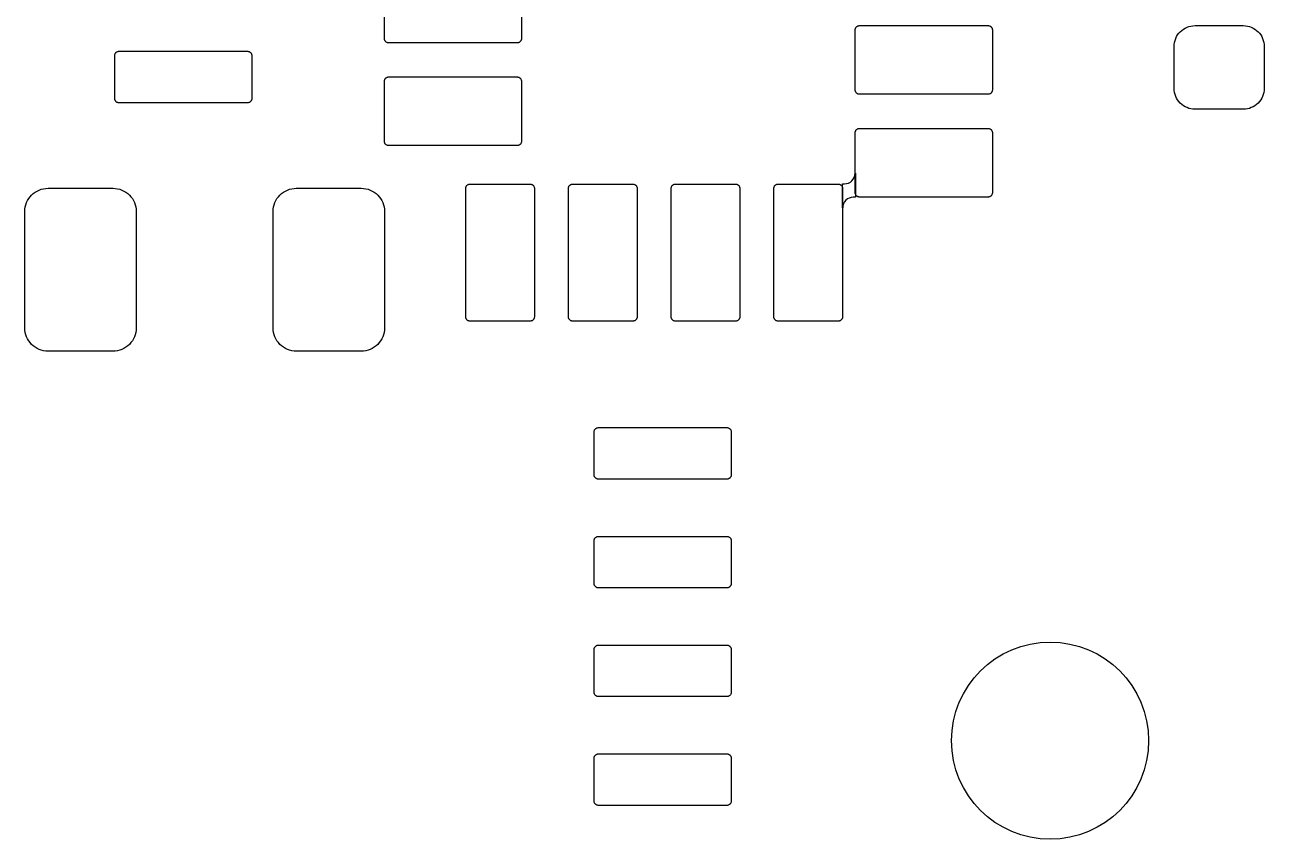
# Model space of a CAD drawing. Extents: x 0.49 to 2.43, y -7.79 to -4.97.
# Drawn here: x 0.557 to 1.127, y -6.256 to -5.881 of the extents above; entities that cross this region are included whole.
import ezdxf

# ---------------------------------------------------------------- set-up
doc = ezdxf.new("R2010")
doc.units = 0
doc.header["$MEASUREMENT"] = 0
doc.layers.add('BLACK', color=7, linetype='CONTINUOUS')

msp = doc.modelspace()

# ---------------------------------------------------------------- linework, layer by layer
at = {"layer": 'BLACK', "linetype": 'CONTINUOUS'}
for p, q in [((0.722402, -5.8878), (0.722402, -5.86024)), ((0.785472, -5.86024), (0.785472, -5.8878)), ((0.939998, -5.88209), (0.940176, -5.882)), ((0.940176, -5.882), (0.940362, -5.88194)), ((0.940362, -5.88194), (0.940553, -5.88189)), ((0.940553, -5.88189), (0.940748, -5.88186)), ((0.940748, -5.88186), (0.940945, -5.88185)), ((0.940945, -5.88185), (1, -5.88185)), ((1, -5.88185), (1.0002, -5.88186)), ((1.0002, -5.88186), (1.00039, -5.88189)), ((1.00039, -5.88189), (1.00058, -5.88194)), ((1.00058, -5.88194), (1.00077, -5.882)), ((1.00077, -5.882), (1.00095, -5.88209)), ((1.09333, -5.88204), (1.09426, -5.8819)), ((1.09426, -5.8819), (1.09521, -5.88185)), ((1.09521, -5.88185), (1.11739, -5.88185)), ((1.11739, -5.88185), (1.11833, -5.8819)), ((1.11833, -5.8819), (1.11927, -5.88204)), ((0.938937, -5.88386), (0.938947, -5.88366)), ((0.938937, -5.91142), (0.938937, -5.88386)), ((0.938947, -5.88366), (0.938976, -5.88347)), ((0.938976, -5.88347), (0.939023, -5.88328)), ((0.939023, -5.88328), (0.93909, -5.88309)), ((0.93909, -5.88309), (0.939174, -5.88291)), ((0.939174, -5.88291), (0.939275, -5.88274)), ((0.939275, -5.88274), (0.939393, -5.88258)), ((0.939393, -5.88258), (0.939525, -5.88244)), ((0.939525, -5.88244), (0.939671, -5.88231)), ((0.939671, -5.88231), (0.939829, -5.88219)), ((0.939829, -5.88219), (0.939998, -5.88209)), ((1.00095, -5.88209), (1.00112, -5.88219)), ((1.00112, -5.88219), (1.00127, -5.88231)), ((1.00127, -5.88231), (1.00142, -5.88244)), ((1.00142, -5.88244), (1.00155, -5.88258)), ((1.00155, -5.88258), (1.00167, -5.88274)), ((1.00167, -5.88274), (1.00177, -5.88291)), ((1.00177, -5.88291), (1.00186, -5.88309)), ((1.00186, -5.88309), (1.00192, -5.88328)), ((1.00192, -5.88328), (1.00197, -5.88347)), ((1.00197, -5.88347), (1.002, -5.88366)), ((1.002, -5.88366), (1.00201, -5.88386)), ((1.00201, -5.88386), (1.00201, -5.91142)), ((1.08632, -5.88779), (1.08673, -5.88693)), ((1.08673, -5.88693), (1.08721, -5.88612)), ((1.08721, -5.88612), (1.08777, -5.88537)), ((1.08777, -5.88537), (1.08841, -5.88467)), ((1.08841, -5.88467), (1.08911, -5.88403)), ((1.08911, -5.88403), (1.08986, -5.88347)), ((1.08986, -5.88347), (1.09067, -5.88299)), ((1.09067, -5.88299), (1.09153, -5.88258)), ((1.09153, -5.88258), (1.09242, -5.88226)), ((1.09242, -5.88226), (1.09333, -5.88204)), ((1.11927, -5.88204), (1.12018, -5.88226)), ((1.12018, -5.88226), (1.12107, -5.88258)), ((1.12107, -5.88258), (1.12192, -5.88299)), ((1.12192, -5.88299), (1.12273, -5.88347)), ((1.12273, -5.88347), (1.12349, -5.88403)), ((1.12349, -5.88403), (1.12419, -5.88467)), ((1.12419, -5.88467), (1.12483, -5.88537)), ((1.12483, -5.88537), (1.12539, -5.88612)), ((1.12539, -5.88612), (1.12587, -5.88693)), ((1.12587, -5.88693), (1.12628, -5.88779)), ((0.722411, -5.88799), (0.722402, -5.8878)), ((0.72244, -5.88819), (0.722411, -5.88799)), ((0.722488, -5.88838), (0.72244, -5.88819)), ((0.722554, -5.88856), (0.722488, -5.88838)), ((0.722639, -5.88874), (0.722554, -5.88856)), ((0.72274, -5.88891), (0.722639, -5.88874)), ((0.722857, -5.88907), (0.72274, -5.88891)), ((0.72299, -5.88922), (0.722857, -5.88907)), ((0.723136, -5.88935), (0.72299, -5.88922)), ((0.723294, -5.88946), (0.723136, -5.88935)), ((0.723463, -5.88957), (0.723294, -5.88946)), ((0.723641, -5.88965), (0.723463, -5.88957)), ((0.723827, -5.88972), (0.723641, -5.88965)), ((0.724018, -5.88976), (0.723827, -5.88972)), ((0.724213, -5.88979), (0.724018, -5.88976)), ((0.724409, -5.8898), (0.724213, -5.88979)), ((0.783465, -5.8898), (0.724409, -5.8898)), ((0.783661, -5.88979), (0.783465, -5.8898)), ((0.783856, -5.88976), (0.783661, -5.88979)), ((0.784047, -5.88972), (0.783856, -5.88976)), ((0.784233, -5.88965), (0.784047, -5.88972)), ((0.784411, -5.88957), (0.784233, -5.88965)), ((0.78458, -5.88946), (0.784411, -5.88957)), ((0.784738, -5.88935), (0.78458, -5.88946)), ((0.784884, -5.88922), (0.784738, -5.88935)), ((0.785017, -5.88907), (0.784884, -5.88922)), ((0.785134, -5.88891), (0.785017, -5.88907)), ((0.785235, -5.88874), (0.785134, -5.88891)), ((0.78532, -5.88856), (0.785235, -5.88874)), ((0.785386, -5.88838), (0.78532, -5.88856)), ((0.785434, -5.88819), (0.785386, -5.88838)), ((0.785463, -5.88799), (0.785434, -5.88819)), ((0.785472, -5.8878), (0.785463, -5.88799)), ((1.08559, -5.89147), (1.08564, -5.89052)), ((1.08559, -5.9107), (1.08559, -5.89147)), ((1.08564, -5.89052), (1.08578, -5.88959)), ((1.08578, -5.88959), (1.086, -5.88868)), ((1.086, -5.88868), (1.08632, -5.88779)), ((1.12628, -5.88779), (1.12659, -5.88868)), ((1.12659, -5.88868), (1.12682, -5.88959)), ((1.12682, -5.88959), (1.12696, -5.89052)), ((1.12696, -5.89052), (1.12701, -5.89147)), ((1.12701, -5.89147), (1.12701, -5.9107)), ((0.598386, -5.89567), (0.598396, -5.89547)), ((0.598386, -5.91535), (0.598386, -5.89567)), ((0.598396, -5.89547), (0.598424, -5.89528)), ((0.598424, -5.89528), (0.598472, -5.89509)), ((0.598472, -5.89509), (0.598539, -5.8949)), ((0.598539, -5.8949), (0.598623, -5.89472)), ((0.598623, -5.89472), (0.598724, -5.89455)), ((0.598724, -5.89455), (0.598842, -5.8944)), ((0.598842, -5.8944), (0.598974, -5.89425)), ((0.598974, -5.89425), (0.59912, -5.89412)), ((0.59912, -5.89412), (0.599278, -5.894)), ((0.599278, -5.894), (0.599447, -5.8939)), ((0.599447, -5.8939), (0.599625, -5.89381)), ((0.599625, -5.89381), (0.599811, -5.89375)), ((0.599811, -5.89375), (0.600002, -5.8937)), ((0.600002, -5.8937), (0.600197, -5.89367)), ((0.600197, -5.89367), (0.600394, -5.89366)), ((0.600394, -5.89366), (0.659449, -5.89366)), ((0.659449, -5.89366), (0.659646, -5.89367)), ((0.659646, -5.89367), (0.659841, -5.8937)), ((0.659841, -5.8937), (0.660032, -5.89375)), ((0.660032, -5.89375), (0.660217, -5.89381)), ((0.660217, -5.89381), (0.660395, -5.8939)), ((0.660395, -5.8939), (0.660564, -5.894)), ((0.660564, -5.894), (0.660723, -5.89412)), ((0.660723, -5.89412), (0.660869, -5.89425)), ((0.660869, -5.89425), (0.661001, -5.8944)), ((0.661001, -5.8944), (0.661118, -5.89455)), ((0.661118, -5.89455), (0.66122, -5.89472)), ((0.66122, -5.89472), (0.661304, -5.8949)), ((0.661304, -5.8949), (0.66137, -5.89509)), ((0.66137, -5.89509), (0.661418, -5.89528)), ((0.661418, -5.89528), (0.661447, -5.89547)), ((0.661447, -5.89547), (0.661457, -5.89567)), ((0.661457, -5.89567), (0.661457, -5.91535)), ((0.722402, -5.90748), (0.722411, -5.90728)), ((0.722402, -5.93504), (0.722402, -5.90748)), ((0.722411, -5.90728), (0.72244, -5.90709)), ((0.72244, -5.90709), (0.722488, -5.9069)), ((0.722488, -5.9069), (0.722554, -5.90671)), ((0.722554, -5.90671), (0.722639, -5.90653)), ((0.722639, -5.90653), (0.72274, -5.90636)), ((0.72274, -5.90636), (0.722857, -5.90621)), ((0.722857, -5.90621), (0.72299, -5.90606)), ((0.72299, -5.90606), (0.723136, -5.90593)), ((0.723136, -5.90593), (0.723294, -5.90581)), ((0.723294, -5.90581), (0.723463, -5.90571)), ((0.723463, -5.90571), (0.723641, -5.90563)), ((0.723641, -5.90563), (0.723827, -5.90556)), ((0.723827, -5.90556), (0.724018, -5.90551)), ((0.724018, -5.90551), (0.724213, -5.90548)), ((0.724213, -5.90548), (0.724409, -5.90547)), ((0.724409, -5.90547), (0.783465, -5.90547)), ((0.783465, -5.90547), (0.783661, -5.90548)), ((0.783661, -5.90548), (0.783856, -5.90551)), ((0.783856, -5.90551), (0.784047, -5.90556)), ((0.784047, -5.90556), (0.784233, -5.90563)), ((0.784233, -5.90563), (0.784411, -5.90571)), ((0.784411, -5.90571), (0.78458, -5.90581)), ((0.78458, -5.90581), (0.784738, -5.90593)), ((0.784738, -5.90593), (0.784884, -5.90606)), ((0.784884, -5.90606), (0.785017, -5.90621)), ((0.785017, -5.90621), (0.785134, -5.90636)), ((0.785134, -5.90636), (0.785235, -5.90653)), ((0.785235, -5.90653), (0.78532, -5.90671)), ((0.78532, -5.90671), (0.785386, -5.9069)), ((0.785386, -5.9069), (0.785434, -5.90709)), ((0.785434, -5.90709), (0.785463, -5.90728)), ((0.785463, -5.90728), (0.785472, -5.90748)), ((0.785472, -5.90748), (0.785472, -5.93504)), ((0.598396, -5.91555), (0.598386, -5.91535)), ((0.598424, -5.91575), (0.598396, -5.91555)), ((0.598472, -5.91594), (0.598424, -5.91575)), ((0.598539, -5.91612), (0.598472, -5.91594)), ((0.598623, -5.9163), (0.598539, -5.91612)), ((0.661304, -5.91612), (0.66122, -5.9163)), ((0.66137, -5.91594), (0.661304, -5.91612)), ((0.661418, -5.91575), (0.66137, -5.91594)), ((0.661447, -5.91555), (0.661418, -5.91575)), ((0.661457, -5.91535), (0.661447, -5.91555)), ((0.938947, -5.91161), (0.938937, -5.91142)), ((0.938976, -5.91181), (0.938947, -5.91161)), ((0.939023, -5.912), (0.938976, -5.91181)), ((0.93909, -5.91219), (0.939023, -5.912)), ((0.939174, -5.91236), (0.93909, -5.91219)), ((0.939275, -5.91253), (0.939174, -5.91236)), ((0.939393, -5.91269), (0.939275, -5.91253)), ((0.939525, -5.91284), (0.939393, -5.91269)), ((0.939671, -5.91297), (0.939525, -5.91284)), ((0.939829, -5.91309), (0.939671, -5.91297)), ((0.939998, -5.91319), (0.939829, -5.91309)), ((0.940176, -5.91327), (0.939998, -5.91319)), ((0.940362, -5.91334), (0.940176, -5.91327)), ((0.940553, -5.91339), (0.940362, -5.91334)), ((0.940748, -5.91342), (0.940553, -5.91339)), ((0.940945, -5.91343), (0.940748, -5.91342)), ((1, -5.91343), (0.940945, -5.91343)), ((1.0002, -5.91342), (1, -5.91343)), ((1.00039, -5.91339), (1.0002, -5.91342)), ((1.00058, -5.91334), (1.00039, -5.91339)), ((1.00077, -5.91327), (1.00058, -5.91334)), ((1.00095, -5.91319), (1.00077, -5.91327)), ((1.00112, -5.91309), (1.00095, -5.91319)), ((1.00127, -5.91297), (1.00112, -5.91309)), ((1.00142, -5.91284), (1.00127, -5.91297)), ((1.00155, -5.91269), (1.00142, -5.91284)), ((1.00167, -5.91253), (1.00155, -5.91269)), ((1.00177, -5.91236), (1.00167, -5.91253)), ((1.00186, -5.91219), (1.00177, -5.91236)), ((1.00192, -5.912), (1.00186, -5.91219)), ((1.00197, -5.91181), (1.00192, -5.912)), ((1.002, -5.91161), (1.00197, -5.91181)), ((1.00201, -5.91142), (1.002, -5.91161)), ((1.08564, -5.91164), (1.08559, -5.9107)), ((1.08578, -5.91257), (1.08564, -5.91164)), ((1.086, -5.91349), (1.08578, -5.91257)), ((1.08632, -5.91438), (1.086, -5.91349)), ((1.08673, -5.91523), (1.08632, -5.91438)), ((1.08721, -5.91604), (1.08673, -5.91523)), ((1.08777, -5.9168), (1.08721, -5.91604)), ((1.12539, -5.91604), (1.12483, -5.9168)), ((1.12587, -5.91523), (1.12539, -5.91604)), ((1.12628, -5.91438), (1.12587, -5.91523)), ((1.12659, -5.91349), (1.12628, -5.91438)), ((1.12682, -5.91257), (1.12659, -5.91349)), ((1.12696, -5.91164), (1.12682, -5.91257)), ((1.12701, -5.9107), (1.12696, -5.91164)), ((0.598724, -5.91647), (0.598623, -5.9163)), ((0.598842, -5.91663), (0.598724, -5.91647)), ((0.598974, -5.91677), (0.598842, -5.91663)), ((0.59912, -5.91691), (0.598974, -5.91677)), ((0.599278, -5.91702), (0.59912, -5.91691)), ((0.599447, -5.91713), (0.599278, -5.91702)), ((0.599625, -5.91721), (0.599447, -5.91713)), ((0.599811, -5.91728), (0.599625, -5.91721)), ((0.600002, -5.91732), (0.599811, -5.91728)), ((0.600197, -5.91735), (0.600002, -5.91732)), ((0.600394, -5.91736), (0.600197, -5.91735)), ((0.659449, -5.91736), (0.600394, -5.91736)), ((0.659646, -5.91735), (0.659449, -5.91736)), ((0.659841, -5.91732), (0.659646, -5.91735)), ((0.660032, -5.91728), (0.659841, -5.91732)), ((0.660217, -5.91721), (0.660032, -5.91728)), ((0.660395, -5.91713), (0.660217, -5.91721)), ((0.660564, -5.91702), (0.660395, -5.91713)), ((0.660723, -5.91691), (0.660564, -5.91702)), ((0.660869, -5.91677), (0.660723, -5.91691)), ((0.661001, -5.91663), (0.660869, -5.91677)), ((0.661118, -5.91647), (0.661001, -5.91663)), ((0.66122, -5.9163), (0.661118, -5.91647)), ((1.08841, -5.9175), (1.08777, -5.9168)), ((1.08911, -5.91813), (1.08841, -5.9175)), ((1.08986, -5.91869), (1.08911, -5.91813)), ((1.09067, -5.91918), (1.08986, -5.91869)), ((1.09153, -5.91958), (1.09067, -5.91918)), ((1.09242, -5.9199), (1.09153, -5.91958)), ((1.09333, -5.92013), (1.09242, -5.9199)), ((1.09426, -5.92027), (1.09333, -5.92013)), ((1.09521, -5.92031), (1.09426, -5.92027)), ((1.11739, -5.92031), (1.09521, -5.92031)), ((1.11833, -5.92027), (1.11739, -5.92031)), ((1.11927, -5.92013), (1.11833, -5.92027)), ((1.12018, -5.9199), (1.11927, -5.92013)), ((1.12107, -5.91958), (1.12018, -5.9199)), ((1.12192, -5.91918), (1.12107, -5.91958)), ((1.12273, -5.91869), (1.12192, -5.91918)), ((1.12349, -5.91813), (1.12273, -5.91869)), ((1.12419, -5.9175), (1.12349, -5.91813)), ((1.12483, -5.9168), (1.12419, -5.9175)), ((0.938937, -5.9311), (0.938947, -5.93091)), ((0.938937, -5.95866), (0.938937, -5.9311)), ((0.938947, -5.93091), (0.938976, -5.93071)), ((0.938976, -5.93071), (0.939023, -5.93052)), ((0.939023, -5.93052), (0.93909, -5.93033)), ((0.93909, -5.93033), (0.939174, -5.93016)), ((0.939174, -5.93016), (0.939275, -5.92999)), ((0.939275, -5.92999), (0.939393, -5.92983)), ((0.939393, -5.92983), (0.939525, -5.92968)), ((0.939525, -5.92968), (0.939671, -5.92955)), ((0.939671, -5.92955), (0.939829, -5.92943)), ((0.939829, -5.92943), (0.939998, -5.92933)), ((0.939998, -5.92933), (0.940176, -5.92925)), ((0.940176, -5.92925), (0.940362, -5.92918)), ((0.940362, -5.92918), (0.940553, -5.92913)), ((0.940553, -5.92913), (0.940748, -5.9291)), ((0.940748, -5.9291), (0.940945, -5.92909)), ((0.940945, -5.92909), (1, -5.92909)), ((1, -5.92909), (1.0002, -5.9291)), ((1.0002, -5.9291), (1.00039, -5.92913)), ((1.00039, -5.92913), (1.00058, -5.92918)), ((1.00058, -5.92918), (1.00077, -5.92925)), ((1.00077, -5.92925), (1.00095, -5.92933)), ((1.00095, -5.92933), (1.00112, -5.92943)), ((1.00112, -5.92943), (1.00127, -5.92955)), ((1.00127, -5.92955), (1.00142, -5.92968)), ((1.00142, -5.92968), (1.00155, -5.92983)), ((1.00155, -5.92983), (1.00167, -5.92999)), ((1.00167, -5.92999), (1.00177, -5.93016)), ((1.00177, -5.93016), (1.00186, -5.93033)), ((1.00186, -5.93033), (1.00192, -5.93052)), ((1.00192, -5.93052), (1.00197, -5.93071)), ((1.00197, -5.93071), (1.002, -5.93091)), ((1.002, -5.93091), (1.00201, -5.9311)), ((1.00201, -5.9311), (1.00201, -5.95866)), ((0.722411, -5.93524), (0.722402, -5.93504)), ((0.72244, -5.93543), (0.722411, -5.93524)), ((0.722488, -5.93562), (0.72244, -5.93543)), ((0.722554, -5.93581), (0.722488, -5.93562)), ((0.722639, -5.93599), (0.722554, -5.93581)), ((0.72274, -5.93615), (0.722639, -5.93599)), ((0.722857, -5.93631), (0.72274, -5.93615)), ((0.72299, -5.93646), (0.722857, -5.93631)), ((0.723136, -5.93659), (0.72299, -5.93646)), ((0.723294, -5.93671), (0.723136, -5.93659)), ((0.723463, -5.93681), (0.723294, -5.93671)), ((0.723641, -5.93689), (0.723463, -5.93681)), ((0.723827, -5.93696), (0.723641, -5.93689)), ((0.724018, -5.93701), (0.723827, -5.93696)), ((0.724213, -5.93704), (0.724018, -5.93701)), ((0.724409, -5.93705), (0.724213, -5.93704)), ((0.783465, -5.93705), (0.724409, -5.93705)), ((0.783661, -5.93704), (0.783465, -5.93705)), ((0.783856, -5.93701), (0.783661, -5.93704)), ((0.784047, -5.93696), (0.783856, -5.93701)), ((0.784233, -5.93689), (0.784047, -5.93696)), ((0.784411, -5.93681), (0.784233, -5.93689)), ((0.78458, -5.93671), (0.784411, -5.93681)), ((0.784738, -5.93659), (0.78458, -5.93671)), ((0.784884, -5.93646), (0.784738, -5.93659)), ((0.785017, -5.93631), (0.784884, -5.93646)), ((0.785134, -5.93615), (0.785017, -5.93631)), ((0.785235, -5.93599), (0.785134, -5.93615)), ((0.78532, -5.93581), (0.785235, -5.93599)), ((0.785386, -5.93562), (0.78532, -5.93581)), ((0.785434, -5.93543), (0.785386, -5.93562)), ((0.785463, -5.93524), (0.785434, -5.93543)), ((0.785472, -5.93504), (0.785463, -5.93524)), ((0.938765, -5.95071), (0.938859, -5.94976)), ((0.938859, -5.94976), (0.938905, -5.94969)), ((0.938905, -5.94969), (0.938983, -5.9497)), ((0.938983, -5.9497), (0.939016, -5.94976)), ((0.939016, -5.94976), (0.939016, -5.96067)), ((0.759842, -5.9563), (0.75989, -5.95611)), ((0.75989, -5.95611), (0.759956, -5.95592)), ((0.759956, -5.95592), (0.76004, -5.95575)), ((0.76004, -5.95575), (0.760142, -5.95558)), ((0.760142, -5.95558), (0.760259, -5.95542)), ((0.760259, -5.95542), (0.760391, -5.95527)), ((0.760391, -5.95527), (0.760537, -5.95514)), ((0.760537, -5.95514), (0.760695, -5.95502)), ((0.760695, -5.95502), (0.760864, -5.95492)), ((0.760864, -5.95492), (0.761043, -5.95484)), ((0.761043, -5.95484), (0.761228, -5.95477)), ((0.761228, -5.95477), (0.761419, -5.95472)), ((0.761419, -5.95472), (0.761614, -5.95469)), ((0.761614, -5.95469), (0.761811, -5.95469)), ((0.761811, -5.95469), (0.78937, -5.95469)), ((0.78937, -5.95469), (0.789567, -5.95469)), ((0.789567, -5.95469), (0.789762, -5.95472)), ((0.789762, -5.95472), (0.789953, -5.95477)), ((0.789953, -5.95477), (0.790138, -5.95484)), ((0.790138, -5.95484), (0.790317, -5.95492)), ((0.790317, -5.95492), (0.790486, -5.95502)), ((0.790486, -5.95502), (0.790644, -5.95514)), ((0.790644, -5.95514), (0.79079, -5.95527)), ((0.79079, -5.95527), (0.790922, -5.95542)), ((0.790922, -5.95542), (0.79104, -5.95558)), ((0.79104, -5.95558), (0.791141, -5.95575)), ((0.791141, -5.95575), (0.791225, -5.95592)), ((0.791225, -5.95592), (0.791291, -5.95611)), ((0.791291, -5.95611), (0.791339, -5.9563)), ((0.807086, -5.9563), (0.807134, -5.95611)), ((0.807134, -5.95611), (0.8072, -5.95592)), ((0.8072, -5.95592), (0.807284, -5.95575)), ((0.807284, -5.95575), (0.807386, -5.95558)), ((0.807386, -5.95558), (0.807503, -5.95542)), ((0.807503, -5.95542), (0.807635, -5.95527)), ((0.807635, -5.95527), (0.807781, -5.95514)), ((0.807781, -5.95514), (0.80794, -5.95502)), ((0.80794, -5.95502), (0.808109, -5.95492)), ((0.808109, -5.95492), (0.808287, -5.95484)), ((0.808287, -5.95484), (0.808472, -5.95477)), ((0.808472, -5.95477), (0.808663, -5.95472)), ((0.808663, -5.95472), (0.808858, -5.95469)), ((0.808858, -5.95469), (0.809055, -5.95469)), ((0.809055, -5.95469), (0.836614, -5.95469)), ((0.836614, -5.95469), (0.836811, -5.95469)), ((0.836811, -5.95469), (0.837006, -5.95472)), ((0.837006, -5.95472), (0.837197, -5.95477)), ((0.837197, -5.95477), (0.837383, -5.95484)), ((0.837383, -5.95484), (0.837561, -5.95492)), ((0.837561, -5.95492), (0.83773, -5.95502)), ((0.83773, -5.95502), (0.837888, -5.95514)), ((0.837888, -5.95514), (0.838034, -5.95527)), ((0.838034, -5.95527), (0.838166, -5.95542)), ((0.838166, -5.95542), (0.838284, -5.95558)), ((0.838284, -5.95558), (0.838385, -5.95575)), ((0.838385, -5.95575), (0.838469, -5.95592)), ((0.838469, -5.95592), (0.838536, -5.95611)), ((0.838536, -5.95611), (0.838583, -5.9563)), ((0.85433, -5.9563), (0.854378, -5.95611)), ((0.854378, -5.95611), (0.854444, -5.95592)), ((0.854444, -5.95592), (0.854528, -5.95575)), ((0.854528, -5.95575), (0.85463, -5.95558)), ((0.85463, -5.95558), (0.854747, -5.95542)), ((0.854747, -5.95542), (0.854879, -5.95527)), ((0.854879, -5.95527), (0.855025, -5.95514)), ((0.855025, -5.95514), (0.855184, -5.95502)), ((0.855184, -5.95502), (0.855353, -5.95492)), ((0.855353, -5.95492), (0.855531, -5.95484)), ((0.855531, -5.95484), (0.855716, -5.95477)), ((0.855716, -5.95477), (0.855907, -5.95472)), ((0.855907, -5.95472), (0.856102, -5.95469)), ((0.856102, -5.95469), (0.856299, -5.95469)), ((0.856299, -5.95469), (0.883858, -5.95469)), ((0.883858, -5.95469), (0.884055, -5.95469)), ((0.884055, -5.95469), (0.88425, -5.95472)), ((0.88425, -5.95472), (0.884441, -5.95477)), ((0.884441, -5.95477), (0.884627, -5.95484)), ((0.884627, -5.95484), (0.884805, -5.95492)), ((0.884805, -5.95492), (0.884974, -5.95502)), ((0.884974, -5.95502), (0.885132, -5.95514)), ((0.885132, -5.95514), (0.885278, -5.95527)), ((0.885278, -5.95527), (0.88541, -5.95542)), ((0.88541, -5.95542), (0.885528, -5.95558)), ((0.885528, -5.95558), (0.885629, -5.95575)), ((0.885629, -5.95575), (0.885713, -5.95592)), ((0.885713, -5.95592), (0.88578, -5.95611)), ((0.88578, -5.95611), (0.885828, -5.9563)), ((0.901574, -5.9563), (0.901622, -5.95611)), ((0.901622, -5.95611), (0.901688, -5.95592)), ((0.901688, -5.95592), (0.901773, -5.95575)), ((0.901773, -5.95575), (0.901874, -5.95558)), ((0.901874, -5.95558), (0.901991, -5.95542)), ((0.901991, -5.95542), (0.902124, -5.95527)), ((0.902124, -5.95527), (0.90227, -5.95514)), ((0.90227, -5.95514), (0.902428, -5.95502)), ((0.902428, -5.95502), (0.902597, -5.95492)), ((0.902597, -5.95492), (0.902775, -5.95484)), ((0.902775, -5.95484), (0.90296, -5.95477)), ((0.90296, -5.95477), (0.903152, -5.95472)), ((0.903152, -5.95472), (0.903346, -5.95469)), ((0.903346, -5.95469), (0.903543, -5.95469)), ((0.903543, -5.95469), (0.931102, -5.95469)), ((0.931102, -5.95469), (0.931299, -5.95469)), ((0.931299, -5.95469), (0.931494, -5.95472)), ((0.931494, -5.95472), (0.931685, -5.95477)), ((0.931685, -5.95477), (0.931871, -5.95484)), ((0.931871, -5.95484), (0.932049, -5.95492)), ((0.932049, -5.95492), (0.932218, -5.95502)), ((0.932218, -5.95502), (0.932376, -5.95514)), ((0.932376, -5.95514), (0.932522, -5.95527)), ((0.932522, -5.95527), (0.932654, -5.95542)), ((0.932654, -5.95542), (0.932772, -5.95558)), ((0.932772, -5.95558), (0.932873, -5.95575)), ((0.932873, -5.95575), (0.932957, -5.95592)), ((0.932957, -5.95592), (0.933024, -5.95611)), ((0.933024, -5.95611), (0.933072, -5.9563)), ((0.933031, -5.95469), (0.933071, -5.95462)), ((0.933031, -5.96559), (0.933031, -5.95469)), ((0.933071, -5.95462), (0.93311, -5.95461)), ((0.93311, -5.95461), (0.934012, -5.95461)), ((0.934012, -5.95461), (0.93496, -5.95451)), ((0.93496, -5.95451), (0.935869, -5.95424)), ((0.935869, -5.95424), (0.936706, -5.95379)), ((0.936706, -5.95379), (0.93744, -5.95319)), ((0.93744, -5.95319), (0.938042, -5.95245)), ((0.938042, -5.95245), (0.938489, -5.95162)), ((0.938489, -5.95162), (0.938765, -5.95071)), ((0.558308, -5.9623), (0.558847, -5.9614)), ((0.558847, -5.9614), (0.559471, -5.96056)), ((0.559471, -5.96056), (0.560175, -5.95978)), ((0.560175, -5.95978), (0.560952, -5.95908)), ((0.560952, -5.95908), (0.561793, -5.95845)), ((0.561793, -5.95845), (0.562692, -5.95791)), ((0.562692, -5.95791), (0.56364, -5.95747)), ((0.56364, -5.95747), (0.564626, -5.95711)), ((0.564626, -5.95711), (0.565643, -5.95686)), ((0.565643, -5.95686), (0.56668, -5.9567)), ((0.56668, -5.9567), (0.567726, -5.95665)), ((0.567726, -5.95665), (0.597628, -5.95665)), ((0.597628, -5.95665), (0.598675, -5.9567)), ((0.598675, -5.9567), (0.599711, -5.95686)), ((0.599711, -5.95686), (0.600728, -5.95711)), ((0.600728, -5.95711), (0.601715, -5.95747)), ((0.601715, -5.95747), (0.602662, -5.95791)), ((0.602662, -5.95791), (0.603561, -5.95845)), ((0.603561, -5.95845), (0.604403, -5.95908)), ((0.604403, -5.95908), (0.605179, -5.95978)), ((0.605179, -5.95978), (0.605883, -5.96056)), ((0.605883, -5.96056), (0.606507, -5.9614)), ((0.606507, -5.9614), (0.607046, -5.9623)), ((0.672481, -5.9623), (0.67302, -5.9614)), ((0.67302, -5.9614), (0.673644, -5.96056)), ((0.673644, -5.96056), (0.674348, -5.95978)), ((0.674348, -5.95978), (0.675125, -5.95908)), ((0.675125, -5.95908), (0.675967, -5.95845)), ((0.675967, -5.95845), (0.676865, -5.95791)), ((0.676865, -5.95791), (0.677813, -5.95747)), ((0.677813, -5.95747), (0.6788, -5.95711)), ((0.6788, -5.95711), (0.679816, -5.95686)), ((0.679816, -5.95686), (0.680853, -5.9567)), ((0.680853, -5.9567), (0.6819, -5.95665)), ((0.6819, -5.95665), (0.711801, -5.95665)), ((0.711801, -5.95665), (0.712848, -5.9567)), ((0.712848, -5.9567), (0.713885, -5.95686)), ((0.713885, -5.95686), (0.714901, -5.95711)), ((0.714901, -5.95711), (0.715888, -5.95747)), ((0.715888, -5.95747), (0.716835, -5.95791)), ((0.716835, -5.95791), (0.717734, -5.95845)), ((0.717734, -5.95845), (0.718576, -5.95908)), ((0.718576, -5.95908), (0.719352, -5.95978)), ((0.719352, -5.95978), (0.720056, -5.96056)), ((0.720056, -5.96056), (0.720681, -5.9614)), ((0.720681, -5.9614), (0.721219, -5.9623)), ((0.759803, -5.95669), (0.759813, -5.9565)), ((0.759803, -6.01575), (0.759803, -5.95669)), ((0.759813, -5.9565), (0.759842, -5.9563)), ((0.791339, -5.9563), (0.791368, -5.9565)), ((0.791368, -5.9565), (0.791378, -5.95669)), ((0.791378, -5.95669), (0.791378, -6.01575)), ((0.807047, -5.95669), (0.807057, -5.9565)), ((0.807047, -6.01575), (0.807047, -5.95669)), ((0.807057, -5.9565), (0.807086, -5.9563)), ((0.838583, -5.9563), (0.838612, -5.9565)), ((0.838612, -5.9565), (0.838622, -5.95669)), ((0.838622, -5.95669), (0.838622, -6.01575)), ((0.854291, -5.95669), (0.854301, -5.9565)), ((0.854291, -6.01575), (0.854291, -5.95669)), ((0.854301, -5.9565), (0.85433, -5.9563)), ((0.885828, -5.9563), (0.885856, -5.9565)), ((0.885856, -5.9565), (0.885866, -5.95669)), ((0.885866, -5.95669), (0.885866, -6.01575)), ((0.901535, -5.95669), (0.901545, -5.9565)), ((0.901535, -6.01575), (0.901535, -5.95669)), ((0.901545, -5.9565), (0.901574, -5.9563)), ((0.933072, -5.9563), (0.933101, -5.9565)), ((0.933101, -5.9565), (0.93311, -5.95669)), ((0.93311, -5.95669), (0.93311, -6.01575)), ((0.935341, -5.96156), (0.934608, -5.96217)), ((0.936178, -5.96112), (0.935341, -5.96156)), ((0.937087, -5.96084), (0.936178, -5.96112)), ((0.938035, -5.96075), (0.937087, -5.96084)), ((0.938937, -5.96075), (0.938035, -5.96075)), ((0.938947, -5.95886), (0.938937, -5.95866)), ((0.938976, -5.96074), (0.938937, -5.96075)), ((0.938976, -5.95905), (0.938947, -5.95886)), ((0.939023, -5.95924), (0.938976, -5.95905)), ((0.939016, -5.96067), (0.938976, -5.96074)), ((0.93909, -5.95943), (0.939023, -5.95924)), ((0.939174, -5.95961), (0.93909, -5.95943)), ((0.939275, -5.95978), (0.939174, -5.95961)), ((0.939393, -5.95994), (0.939275, -5.95978)), ((0.939525, -5.96008), (0.939393, -5.95994)), ((0.939671, -5.96021), (0.939525, -5.96008)), ((0.939829, -5.96033), (0.939671, -5.96021)), ((0.939998, -5.96043), (0.939829, -5.96033)), ((0.940176, -5.96052), (0.939998, -5.96043)), ((0.940362, -5.96058), (0.940176, -5.96052)), ((0.940553, -5.96063), (0.940362, -5.96058)), ((0.940748, -5.96066), (0.940553, -5.96063)), ((0.940945, -5.96067), (0.940748, -5.96066)), ((1, -5.96067), (0.940945, -5.96067)), ((1.0002, -5.96066), (1, -5.96067)), ((1.00039, -5.96063), (1.0002, -5.96066)), ((1.00058, -5.96058), (1.00039, -5.96063)), ((1.00077, -5.96052), (1.00058, -5.96058)), ((1.00095, -5.96043), (1.00077, -5.96052)), ((1.00112, -5.96033), (1.00095, -5.96043)), ((1.00127, -5.96021), (1.00112, -5.96033)), ((1.00142, -5.96008), (1.00127, -5.96021)), ((1.00155, -5.95994), (1.00142, -5.96008)), ((1.00167, -5.95978), (1.00155, -5.95994)), ((1.00177, -5.95961), (1.00167, -5.95978)), ((1.00186, -5.95943), (1.00177, -5.95961)), ((1.00192, -5.95924), (1.00186, -5.95943)), ((1.00197, -5.95905), (1.00192, -5.95924)), ((1.002, -5.95886), (1.00197, -5.95905)), ((1.00201, -5.95866), (1.002, -5.95886)), ((0.557047, -5.96733), (0.557099, -5.96629)), ((0.557047, -6.02086), (0.557047, -5.96733)), ((0.557099, -5.96629), (0.557252, -5.96525)), ((0.557252, -5.96525), (0.557507, -5.96423)), ((0.557507, -5.96423), (0.55786, -5.96325)), ((0.55786, -5.96325), (0.558308, -5.9623)), ((0.607046, -5.9623), (0.607494, -5.96325)), ((0.607494, -5.96325), (0.607847, -5.96423)), ((0.607847, -5.96423), (0.608102, -5.96525)), ((0.608102, -5.96525), (0.608256, -5.96629)), ((0.608256, -5.96629), (0.608307, -5.96733)), ((0.608307, -5.96733), (0.608307, -6.02086)), ((0.67122, -5.96733), (0.671272, -5.96629)), ((0.67122, -6.02086), (0.67122, -5.96733)), ((0.671272, -5.96629), (0.671426, -5.96525)), ((0.671426, -5.96525), (0.67168, -5.96423)), ((0.67168, -5.96423), (0.672033, -5.96325)), ((0.672033, -5.96325), (0.672481, -5.9623)), ((0.721219, -5.9623), (0.721667, -5.96325)), ((0.721667, -5.96325), (0.72202, -5.96423)), ((0.72202, -5.96423), (0.722275, -5.96525)), ((0.722275, -5.96525), (0.722429, -5.96629)), ((0.722429, -5.96629), (0.72248, -5.96733)), ((0.72248, -5.96733), (0.72248, -6.02086)), ((0.933064, -5.96565), (0.933031, -5.96559)), ((0.933143, -5.96566), (0.933064, -5.96565)), ((0.933189, -5.9656), (0.933143, -5.96566)), ((0.933282, -5.96465), (0.933189, -5.9656)), ((0.933558, -5.96374), (0.933282, -5.96465)), ((0.934005, -5.9629), (0.933558, -5.96374)), ((0.934608, -5.96217), (0.934005, -5.9629)), ((0.759813, -6.01594), (0.759803, -6.01575)), ((0.759842, -6.01614), (0.759813, -6.01594)), ((0.75989, -6.01633), (0.759842, -6.01614)), ((0.759956, -6.01652), (0.75989, -6.01633)), ((0.76004, -6.01669), (0.759956, -6.01652)), ((0.760142, -6.01686), (0.76004, -6.01669)), ((0.760259, -6.01702), (0.760142, -6.01686)), ((0.760391, -6.01717), (0.760259, -6.01702)), ((0.760537, -6.0173), (0.760391, -6.01717)), ((0.760695, -6.01742), (0.760537, -6.0173)), ((0.760864, -6.01752), (0.760695, -6.01742)), ((0.761043, -6.0176), (0.760864, -6.01752)), ((0.761228, -6.01767), (0.761043, -6.0176)), ((0.761419, -6.01772), (0.761228, -6.01767)), ((0.761614, -6.01775), (0.761419, -6.01772)), ((0.761811, -6.01776), (0.761614, -6.01775)), ((0.78937, -6.01776), (0.761811, -6.01776)), ((0.789567, -6.01775), (0.78937, -6.01776)), ((0.789762, -6.01772), (0.789567, -6.01775)), ((0.789953, -6.01767), (0.789762, -6.01772)), ((0.790138, -6.0176), (0.789953, -6.01767)), ((0.790317, -6.01752), (0.790138, -6.0176)), ((0.790486, -6.01742), (0.790317, -6.01752)), ((0.790644, -6.0173), (0.790486, -6.01742)), ((0.79079, -6.01717), (0.790644, -6.0173)), ((0.790922, -6.01702), (0.79079, -6.01717)), ((0.79104, -6.01686), (0.790922, -6.01702)), ((0.791141, -6.01669), (0.79104, -6.01686)), ((0.791225, -6.01652), (0.791141, -6.01669)), ((0.791291, -6.01633), (0.791225, -6.01652)), ((0.791339, -6.01614), (0.791291, -6.01633)), ((0.791368, -6.01594), (0.791339, -6.01614)), ((0.791378, -6.01575), (0.791368, -6.01594)), ((0.807057, -6.01594), (0.807047, -6.01575)), ((0.807086, -6.01614), (0.807057, -6.01594)), ((0.807134, -6.01633), (0.807086, -6.01614)), ((0.8072, -6.01652), (0.807134, -6.01633)), ((0.807284, -6.01669), (0.8072, -6.01652)), ((0.807386, -6.01686), (0.807284, -6.01669)), ((0.807503, -6.01702), (0.807386, -6.01686)), ((0.807635, -6.01717), (0.807503, -6.01702)), ((0.807781, -6.0173), (0.807635, -6.01717)), ((0.80794, -6.01742), (0.807781, -6.0173)), ((0.808109, -6.01752), (0.80794, -6.01742)), ((0.808287, -6.0176), (0.808109, -6.01752)), ((0.808472, -6.01767), (0.808287, -6.0176)), ((0.808663, -6.01772), (0.808472, -6.01767)), ((0.808858, -6.01775), (0.808663, -6.01772)), ((0.809055, -6.01776), (0.808858, -6.01775)), ((0.836614, -6.01776), (0.809055, -6.01776)), ((0.836811, -6.01775), (0.836614, -6.01776)), ((0.837006, -6.01772), (0.836811, -6.01775)), ((0.837197, -6.01767), (0.837006, -6.01772)), ((0.837383, -6.0176), (0.837197, -6.01767)), ((0.837561, -6.01752), (0.837383, -6.0176)), ((0.83773, -6.01742), (0.837561, -6.01752)), ((0.837888, -6.0173), (0.83773, -6.01742)), ((0.838034, -6.01717), (0.837888, -6.0173)), ((0.838166, -6.01702), (0.838034, -6.01717)), ((0.838284, -6.01686), (0.838166, -6.01702)), ((0.838385, -6.01669), (0.838284, -6.01686)), ((0.838469, -6.01652), (0.838385, -6.01669)), ((0.838536, -6.01633), (0.838469, -6.01652)), ((0.838583, -6.01614), (0.838536, -6.01633)), ((0.838612, -6.01594), (0.838583, -6.01614)), ((0.838622, -6.01575), (0.838612, -6.01594)), ((0.854301, -6.01594), (0.854291, -6.01575)), ((0.85433, -6.01614), (0.854301, -6.01594)), ((0.854378, -6.01633), (0.85433, -6.01614)), ((0.854444, -6.01652), (0.854378, -6.01633)), ((0.854528, -6.01669), (0.854444, -6.01652)), ((0.85463, -6.01686), (0.854528, -6.01669)), ((0.854747, -6.01702), (0.85463, -6.01686)), ((0.854879, -6.01717), (0.854747, -6.01702)), ((0.855025, -6.0173), (0.854879, -6.01717)), ((0.855184, -6.01742), (0.855025, -6.0173)), ((0.855353, -6.01752), (0.855184, -6.01742)), ((0.855531, -6.0176), (0.855353, -6.01752)), ((0.855716, -6.01767), (0.855531, -6.0176)), ((0.855907, -6.01772), (0.855716, -6.01767)), ((0.856102, -6.01775), (0.855907, -6.01772)), ((0.856299, -6.01776), (0.856102, -6.01775)), ((0.883858, -6.01776), (0.856299, -6.01776)), ((0.884055, -6.01775), (0.883858, -6.01776)), ((0.88425, -6.01772), (0.884055, -6.01775)), ((0.884441, -6.01767), (0.88425, -6.01772)), ((0.884627, -6.0176), (0.884441, -6.01767)), ((0.884805, -6.01752), (0.884627, -6.0176)), ((0.884974, -6.01742), (0.884805, -6.01752)), ((0.885132, -6.0173), (0.884974, -6.01742)), ((0.885278, -6.01717), (0.885132, -6.0173)), ((0.88541, -6.01702), (0.885278, -6.01717)), ((0.885528, -6.01686), (0.88541, -6.01702)), ((0.885629, -6.01669), (0.885528, -6.01686)), ((0.885713, -6.01652), (0.885629, -6.01669)), ((0.88578, -6.01633), (0.885713, -6.01652)), ((0.885828, -6.01614), (0.88578, -6.01633)), ((0.885856, -6.01594), (0.885828, -6.01614)), ((0.885866, -6.01575), (0.885856, -6.01594)), ((0.901545, -6.01594), (0.901535, -6.01575)), ((0.901574, -6.01614), (0.901545, -6.01594)), ((0.901622, -6.01633), (0.901574, -6.01614)), ((0.901688, -6.01652), (0.901622, -6.01633)), ((0.901773, -6.01669), (0.901688, -6.01652)), ((0.901874, -6.01686), (0.901773, -6.01669)), ((0.901991, -6.01702), (0.901874, -6.01686)), ((0.902124, -6.01717), (0.901991, -6.01702)), ((0.90227, -6.0173), (0.902124, -6.01717)), ((0.902428, -6.01742), (0.90227, -6.0173)), ((0.902597, -6.01752), (0.902428, -6.01742)), ((0.902775, -6.0176), (0.902597, -6.01752)), ((0.90296, -6.01767), (0.902775, -6.0176)), ((0.903152, -6.01772), (0.90296, -6.01767)), ((0.903346, -6.01775), (0.903152, -6.01772)), ((0.903543, -6.01776), (0.903346, -6.01775)), ((0.931102, -6.01776), (0.903543, -6.01776)), ((0.931299, -6.01775), (0.931102, -6.01776)), ((0.931494, -6.01772), (0.931299, -6.01775)), ((0.931685, -6.01767), (0.931494, -6.01772)), ((0.931871, -6.0176), (0.931685, -6.01767)), ((0.932049, -6.01752), (0.931871, -6.0176)), ((0.932218, -6.01742), (0.932049, -6.01752)), ((0.932376, -6.0173), (0.932218, -6.01742)), ((0.932522, -6.01717), (0.932376, -6.0173)), ((0.932654, -6.01702), (0.932522, -6.01717)), ((0.932772, -6.01686), (0.932654, -6.01702)), ((0.932873, -6.01669), (0.932772, -6.01686)), ((0.932957, -6.01652), (0.932873, -6.01669)), ((0.933024, -6.01633), (0.932957, -6.01652)), ((0.933072, -6.01614), (0.933024, -6.01633)), ((0.933101, -6.01594), (0.933072, -6.01614)), ((0.93311, -6.01575), (0.933101, -6.01594)), ((0.557099, -6.0219), (0.557047, -6.02086)), ((0.557252, -6.02294), (0.557099, -6.0219)), ((0.557507, -6.02396), (0.557252, -6.02294)), ((0.55786, -6.02494), (0.557507, -6.02396)), ((0.607847, -6.02396), (0.607494, -6.02494)), ((0.608102, -6.02294), (0.607847, -6.02396)), ((0.608256, -6.0219), (0.608102, -6.02294)), ((0.608307, -6.02086), (0.608256, -6.0219)), ((0.671272, -6.0219), (0.67122, -6.02086)), ((0.671426, -6.02294), (0.671272, -6.0219)), ((0.67168, -6.02396), (0.671426, -6.02294)), ((0.672033, -6.02494), (0.67168, -6.02396)), ((0.72202, -6.02396), (0.721667, -6.02494)), ((0.722275, -6.02294), (0.72202, -6.02396)), ((0.722429, -6.0219), (0.722275, -6.02294)), ((0.72248, -6.02086), (0.722429, -6.0219)), ((0.558308, -6.02589), (0.55786, -6.02494)), ((0.558847, -6.02679), (0.558308, -6.02589)), ((0.559471, -6.02763), (0.558847, -6.02679)), ((0.560175, -6.02841), (0.559471, -6.02763)), ((0.560952, -6.02911), (0.560175, -6.02841)), ((0.561793, -6.02974), (0.560952, -6.02911)), ((0.562692, -6.03027), (0.561793, -6.02974)), ((0.603561, -6.02974), (0.602662, -6.03027)), ((0.604403, -6.02911), (0.603561, -6.02974)), ((0.605179, -6.02841), (0.604403, -6.02911)), ((0.605883, -6.02763), (0.605179, -6.02841)), ((0.606507, -6.02679), (0.605883, -6.02763)), ((0.607046, -6.02589), (0.606507, -6.02679)), ((0.607494, -6.02494), (0.607046, -6.02589)), ((0.672481, -6.02589), (0.672033, -6.02494)), ((0.67302, -6.02679), (0.672481, -6.02589)), ((0.673644, -6.02763), (0.67302, -6.02679)), ((0.674348, -6.02841), (0.673644, -6.02763)), ((0.675125, -6.02911), (0.674348, -6.02841)), ((0.675967, -6.02974), (0.675125, -6.02911)), ((0.676865, -6.03027), (0.675967, -6.02974)), ((0.717734, -6.02974), (0.716835, -6.03027)), ((0.718576, -6.02911), (0.717734, -6.02974)), ((0.719352, -6.02841), (0.718576, -6.02911)), ((0.720056, -6.02763), (0.719352, -6.02841)), ((0.720681, -6.02679), (0.720056, -6.02763)), ((0.721219, -6.02589), (0.720681, -6.02679)), ((0.721667, -6.02494), (0.721219, -6.02589)), ((0.56364, -6.03072), (0.562692, -6.03027)), ((0.564626, -6.03108), (0.56364, -6.03072)), ((0.565643, -6.03133), (0.564626, -6.03108)), ((0.56668, -6.03148), (0.565643, -6.03133)), ((0.567726, -6.03154), (0.56668, -6.03148)), ((0.597628, -6.03154), (0.567726, -6.03154)), ((0.598675, -6.03148), (0.597628, -6.03154)), ((0.599711, -6.03133), (0.598675, -6.03148)), ((0.600728, -6.03108), (0.599711, -6.03133)), ((0.601715, -6.03072), (0.600728, -6.03108)), ((0.602662, -6.03027), (0.601715, -6.03072)), ((0.677813, -6.03072), (0.676865, -6.03027)), ((0.6788, -6.03108), (0.677813, -6.03072)), ((0.679816, -6.03133), (0.6788, -6.03108)), ((0.680853, -6.03148), (0.679816, -6.03133)), ((0.6819, -6.03154), (0.680853, -6.03148)), ((0.711801, -6.03154), (0.6819, -6.03154)), ((0.712848, -6.03148), (0.711801, -6.03154)), ((0.713885, -6.03133), (0.712848, -6.03148)), ((0.714901, -6.03108), (0.713885, -6.03133)), ((0.715888, -6.03072), (0.714901, -6.03108)), ((0.716835, -6.03027), (0.715888, -6.03072)), ((0.818858, -6.0687), (0.818868, -6.0685)), ((0.818858, -6.08839), (0.818858, -6.0687)), ((0.818868, -6.0685), (0.818897, -6.06831)), ((0.818897, -6.06831), (0.818945, -6.06812)), ((0.818945, -6.06812), (0.819011, -6.06793)), ((0.819011, -6.06793), (0.819095, -6.06775)), ((0.819095, -6.06775), (0.819197, -6.06759)), ((0.819197, -6.06759), (0.819314, -6.06743)), ((0.819314, -6.06743), (0.819446, -6.06728)), ((0.819446, -6.06728), (0.819592, -6.06715)), ((0.819592, -6.06715), (0.819751, -6.06703)), ((0.819751, -6.06703), (0.81992, -6.06693)), ((0.81992, -6.06693), (0.820098, -6.06685)), ((0.820098, -6.06685), (0.820283, -6.06678)), ((0.820283, -6.06678), (0.820474, -6.06673)), ((0.820474, -6.06673), (0.820669, -6.0667)), ((0.820669, -6.0667), (0.820866, -6.06669)), ((0.820866, -6.06669), (0.879921, -6.06669)), ((0.879921, -6.06669), (0.880118, -6.0667)), ((0.880118, -6.0667), (0.880313, -6.06673)), ((0.880313, -6.06673), (0.880504, -6.06678)), ((0.880504, -6.06678), (0.88069, -6.06685)), ((0.88069, -6.06685), (0.880868, -6.06693)), ((0.880868, -6.06693), (0.881037, -6.06703)), ((0.881037, -6.06703), (0.881195, -6.06715)), ((0.881195, -6.06715), (0.881341, -6.06728)), ((0.881341, -6.06728), (0.881473, -6.06743)), ((0.881473, -6.06743), (0.881591, -6.06759)), ((0.881591, -6.06759), (0.881692, -6.06775)), ((0.881692, -6.06775), (0.881776, -6.06793)), ((0.881776, -6.06793), (0.881843, -6.06812)), ((0.881843, -6.06812), (0.881891, -6.06831)), ((0.881891, -6.06831), (0.881919, -6.0685)), ((0.881919, -6.0685), (0.881929, -6.0687)), ((0.881929, -6.0687), (0.881929, -6.08839)), ((0.818868, -6.08858), (0.818858, -6.08839)), ((0.818897, -6.08878), (0.818868, -6.08858)), ((0.818945, -6.08897), (0.818897, -6.08878)), ((0.819011, -6.08915), (0.818945, -6.08897)), ((0.819095, -6.08933), (0.819011, -6.08915)), ((0.819197, -6.0895), (0.819095, -6.08933)), ((0.819314, -6.08966), (0.819197, -6.0895)), ((0.819446, -6.08981), (0.819314, -6.08966)), ((0.819592, -6.08994), (0.819446, -6.08981)), ((0.819751, -6.09006), (0.819592, -6.08994)), ((0.81992, -6.09016), (0.819751, -6.09006)), ((0.820098, -6.09024), (0.81992, -6.09016)), ((0.820283, -6.09031), (0.820098, -6.09024)), ((0.820474, -6.09036), (0.820283, -6.09031)), ((0.820669, -6.09038), (0.820474, -6.09036)), ((0.820866, -6.09039), (0.820669, -6.09038)), ((0.879921, -6.09039), (0.820866, -6.09039)), ((0.880118, -6.09038), (0.879921, -6.09039)), ((0.880313, -6.09036), (0.880118, -6.09038)), ((0.880504, -6.09031), (0.880313, -6.09036)), ((0.88069, -6.09024), (0.880504, -6.09031)), ((0.880868, -6.09016), (0.88069, -6.09024)), ((0.881037, -6.09006), (0.880868, -6.09016)), ((0.881195, -6.08994), (0.881037, -6.09006)), ((0.881341, -6.08981), (0.881195, -6.08994)), ((0.881473, -6.08966), (0.881341, -6.08981)), ((0.881591, -6.0895), (0.881473, -6.08966)), ((0.881692, -6.08933), (0.881591, -6.0895)), ((0.881776, -6.08915), (0.881692, -6.08933)), ((0.881843, -6.08897), (0.881776, -6.08915)), ((0.881891, -6.08878), (0.881843, -6.08897)), ((0.881919, -6.08858), (0.881891, -6.08878)), ((0.881929, -6.08839), (0.881919, -6.08858)), ((0.818858, -6.1187), (0.818868, -6.1185)), ((0.818858, -6.13839), (0.818858, -6.1187)), ((0.818868, -6.1185), (0.818897, -6.11831)), ((0.818897, -6.11831), (0.818945, -6.11812)), ((0.818945, -6.11812), (0.819011, -6.11793)), ((0.819011, -6.11793), (0.819095, -6.11775)), ((0.819095, -6.11775), (0.819197, -6.11759)), ((0.819197, -6.11759), (0.819314, -6.11743)), ((0.819314, -6.11743), (0.819446, -6.11728)), ((0.819446, -6.11728), (0.819592, -6.11715)), ((0.819592, -6.11715), (0.819751, -6.11703)), ((0.819751, -6.11703), (0.81992, -6.11693)), ((0.81992, -6.11693), (0.820098, -6.11685)), ((0.820098, -6.11685), (0.820283, -6.11678)), ((0.820283, -6.11678), (0.820474, -6.11673)), ((0.820474, -6.11673), (0.820669, -6.1167)), ((0.820669, -6.1167), (0.820866, -6.11669)), ((0.820866, -6.11669), (0.879921, -6.11669)), ((0.879921, -6.11669), (0.880118, -6.1167)), ((0.880118, -6.1167), (0.880313, -6.11673)), ((0.880313, -6.11673), (0.880504, -6.11678)), ((0.880504, -6.11678), (0.88069, -6.11685)), ((0.88069, -6.11685), (0.880868, -6.11693)), ((0.880868, -6.11693), (0.881037, -6.11703)), ((0.881037, -6.11703), (0.881195, -6.11715)), ((0.881195, -6.11715), (0.881341, -6.11728)), ((0.881341, -6.11728), (0.881473, -6.11743)), ((0.881473, -6.11743), (0.881591, -6.11759)), ((0.881591, -6.11759), (0.881692, -6.11775)), ((0.881692, -6.11775), (0.881776, -6.11793)), ((0.881776, -6.11793), (0.881843, -6.11812)), ((0.881843, -6.11812), (0.881891, -6.11831)), ((0.881891, -6.11831), (0.881919, -6.1185)), ((0.881919, -6.1185), (0.881929, -6.1187)), ((0.881929, -6.1187), (0.881929, -6.13839)), ((0.818868, -6.13858), (0.818858, -6.13839)), ((0.881929, -6.13839), (0.881919, -6.13858)), ((0.818897, -6.13878), (0.818868, -6.13858)), ((0.818945, -6.13897), (0.818897, -6.13878)), ((0.819011, -6.13915), (0.818945, -6.13897)), ((0.819095, -6.13933), (0.819011, -6.13915)), ((0.819197, -6.1395), (0.819095, -6.13933)), ((0.819314, -6.13966), (0.819197, -6.1395)), ((0.819446, -6.13981), (0.819314, -6.13966)), ((0.819592, -6.13994), (0.819446, -6.13981)), ((0.819751, -6.14006), (0.819592, -6.13994)), ((0.81992, -6.14016), (0.819751, -6.14006)), ((0.820098, -6.14024), (0.81992, -6.14016)), ((0.820283, -6.14031), (0.820098, -6.14024)), ((0.820474, -6.14036), (0.820283, -6.14031)), ((0.820669, -6.14038), (0.820474, -6.14036)), ((0.820866, -6.14039), (0.820669, -6.14038)), ((0.879921, -6.14039), (0.820866, -6.14039)), ((0.880118, -6.14038), (0.879921, -6.14039)), ((0.880313, -6.14036), (0.880118, -6.14038)), ((0.880504, -6.14031), (0.880313, -6.14036)), ((0.88069, -6.14024), (0.880504, -6.14031)), ((0.880868, -6.14016), (0.88069, -6.14024)), ((0.881037, -6.14006), (0.880868, -6.14016)), ((0.881195, -6.13994), (0.881037, -6.14006)), ((0.881341, -6.13981), (0.881195, -6.13994)), ((0.881473, -6.13966), (0.881341, -6.13981)), ((0.881591, -6.1395), (0.881473, -6.13966)), ((0.881692, -6.13933), (0.881591, -6.1395)), ((0.881776, -6.13915), (0.881692, -6.13933)), ((0.881843, -6.13897), (0.881776, -6.13915)), ((0.881891, -6.13878), (0.881843, -6.13897)), ((0.881919, -6.13858), (0.881891, -6.13878)), ((0.819751, -6.16703), (0.81992, -6.16693)), ((0.81992, -6.16693), (0.820098, -6.16685)), ((0.820098, -6.16685), (0.820283, -6.16678)), ((0.820283, -6.16678), (0.820474, -6.16673)), ((0.820474, -6.16673), (0.820669, -6.1667)), ((0.820669, -6.1667), (0.820866, -6.16669)), ((0.820866, -6.16669), (0.879921, -6.16669)), ((0.879921, -6.16669), (0.880118, -6.1667)), ((0.880118, -6.1667), (0.880313, -6.16673)), ((0.880313, -6.16673), (0.880504, -6.16678)), ((0.880504, -6.16678), (0.88069, -6.16685)), ((0.88069, -6.16685), (0.880868, -6.16693)), ((0.880868, -6.16693), (0.881037, -6.16703)), ((0.818858, -6.1687), (0.818868, -6.1685)), ((0.818858, -6.18839), (0.818858, -6.1687)), ((0.818868, -6.1685), (0.818897, -6.16831)), ((0.818897, -6.16831), (0.818945, -6.16812)), ((0.818945, -6.16812), (0.819011, -6.16793)), ((0.819011, -6.16793), (0.819095, -6.16775)), ((0.819095, -6.16775), (0.819197, -6.16759)), ((0.819197, -6.16759), (0.819314, -6.16743)), ((0.819314, -6.16743), (0.819446, -6.16728)), ((0.819446, -6.16728), (0.819592, -6.16715)), ((0.819592, -6.16715), (0.819751, -6.16703)), ((0.881037, -6.16703), (0.881195, -6.16715)), ((0.881195, -6.16715), (0.881341, -6.16728)), ((0.881341, -6.16728), (0.881473, -6.16743)), ((0.881473, -6.16743), (0.881591, -6.16759)), ((0.881591, -6.16759), (0.881692, -6.16775)), ((0.881692, -6.16775), (0.881776, -6.16793)), ((0.881776, -6.16793), (0.881843, -6.16812)), ((0.881843, -6.16812), (0.881891, -6.16831)), ((0.881891, -6.16831), (0.881919, -6.1685)), ((0.881919, -6.1685), (0.881929, -6.1687)), ((0.881929, -6.1687), (0.881929, -6.18839)), ((0.818868, -6.18858), (0.818858, -6.18839)), ((0.818897, -6.18878), (0.818868, -6.18858)), ((0.818945, -6.18897), (0.818897, -6.18878)), ((0.819011, -6.18915), (0.818945, -6.18897)), ((0.819095, -6.18933), (0.819011, -6.18915)), ((0.819197, -6.1895), (0.819095, -6.18933)), ((0.819314, -6.18966), (0.819197, -6.1895)), ((0.819446, -6.18981), (0.819314, -6.18966)), ((0.881473, -6.18966), (0.881341, -6.18981)), ((0.881591, -6.1895), (0.881473, -6.18966)), ((0.881692, -6.18933), (0.881591, -6.1895)), ((0.881776, -6.18915), (0.881692, -6.18933)), ((0.881843, -6.18897), (0.881776, -6.18915)), ((0.881891, -6.18878), (0.881843, -6.18897)), ((0.881919, -6.18858), (0.881891, -6.18878)), ((0.881929, -6.18839), (0.881919, -6.18858)), ((0.819592, -6.18994), (0.819446, -6.18981)), ((0.819751, -6.19006), (0.819592, -6.18994)), ((0.81992, -6.19016), (0.819751, -6.19006)), ((0.820098, -6.19024), (0.81992, -6.19016)), ((0.820283, -6.19031), (0.820098, -6.19024)), ((0.820474, -6.19036), (0.820283, -6.19031)), ((0.820669, -6.19038), (0.820474, -6.19036)), ((0.820866, -6.19039), (0.820669, -6.19038)), ((0.879921, -6.19039), (0.820866, -6.19039)), ((0.880118, -6.19038), (0.879921, -6.19039)), ((0.880313, -6.19036), (0.880118, -6.19038)), ((0.880504, -6.19031), (0.880313, -6.19036)), ((0.88069, -6.19024), (0.880504, -6.19031)), ((0.880868, -6.19016), (0.88069, -6.19024)), ((0.881037, -6.19006), (0.880868, -6.19016)), ((0.881195, -6.18994), (0.881037, -6.19006)), ((0.881341, -6.18981), (0.881195, -6.18994)), ((0.818897, -6.21831), (0.818945, -6.21812)), ((0.818945, -6.21812), (0.819011, -6.21793)), ((0.819011, -6.21793), (0.819095, -6.21775)), ((0.819095, -6.21775), (0.819197, -6.21759)), ((0.819197, -6.21759), (0.819314, -6.21743)), ((0.819314, -6.21743), (0.819446, -6.21728)), ((0.819446, -6.21728), (0.819592, -6.21715)), ((0.819592, -6.21715), (0.819751, -6.21703)), ((0.819751, -6.21703), (0.81992, -6.21693)), ((0.81992, -6.21693), (0.820098, -6.21685)), ((0.820098, -6.21685), (0.820283, -6.21678)), ((0.820283, -6.21678), (0.820474, -6.21673)), ((0.820474, -6.21673), (0.820669, -6.2167)), ((0.820669, -6.2167), (0.820866, -6.21669)), ((0.820866, -6.21669), (0.879921, -6.21669)), ((0.879921, -6.21669), (0.880118, -6.2167)), ((0.880118, -6.2167), (0.880313, -6.21673)), ((0.880313, -6.21673), (0.880504, -6.21678)), ((0.880504, -6.21678), (0.88069, -6.21685)), ((0.88069, -6.21685), (0.880868, -6.21693)), ((0.880868, -6.21693), (0.881037, -6.21703)), ((0.881037, -6.21703), (0.881195, -6.21715)), ((0.881195, -6.21715), (0.881341, -6.21728)), ((0.881341, -6.21728), (0.881473, -6.21743)), ((0.881473, -6.21743), (0.881591, -6.21759)), ((0.881591, -6.21759), (0.881692, -6.21775)), ((0.881692, -6.21775), (0.881776, -6.21793)), ((0.881776, -6.21793), (0.881843, -6.21812)), ((0.881843, -6.21812), (0.881891, -6.21831)), ((0.818858, -6.2187), (0.818868, -6.2185)), ((0.818858, -6.23839), (0.818858, -6.2187)), ((0.818868, -6.2185), (0.818897, -6.21831)), ((0.881891, -6.21831), (0.881919, -6.2185)), ((0.881919, -6.2185), (0.881929, -6.2187)), ((0.881929, -6.2187), (0.881929, -6.23839)), ((0.818868, -6.23858), (0.818858, -6.23839)), ((0.818897, -6.23878), (0.818868, -6.23858)), ((0.818945, -6.23897), (0.818897, -6.23878)), ((0.819011, -6.23915), (0.818945, -6.23897)), ((0.819095, -6.23933), (0.819011, -6.23915)), ((0.819197, -6.2395), (0.819095, -6.23933)), ((0.819314, -6.23966), (0.819197, -6.2395)), ((0.819446, -6.23981), (0.819314, -6.23966)), ((0.819592, -6.23994), (0.819446, -6.23981)), ((0.819751, -6.24006), (0.819592, -6.23994)), ((0.81992, -6.24016), (0.819751, -6.24006)), ((0.820098, -6.24024), (0.81992, -6.24016)), ((0.820283, -6.24031), (0.820098, -6.24024)), ((0.820474, -6.24036), (0.820283, -6.24031)), ((0.820669, -6.24038), (0.820474, -6.24036)), ((0.820866, -6.24039), (0.820669, -6.24038)), ((0.879921, -6.24039), (0.820866, -6.24039)), ((0.880118, -6.24038), (0.879921, -6.24039)), ((0.880313, -6.24036), (0.880118, -6.24038)), ((0.880504, -6.24031), (0.880313, -6.24036)), ((0.88069, -6.24024), (0.880504, -6.24031)), ((0.880868, -6.24016), (0.88069, -6.24024)), ((0.881037, -6.24006), (0.880868, -6.24016)), ((0.881195, -6.23994), (0.881037, -6.24006)), ((0.881341, -6.23981), (0.881195, -6.23994)), ((0.881473, -6.23966), (0.881341, -6.23981)), ((0.881591, -6.2395), (0.881473, -6.23966)), ((0.881692, -6.23933), (0.881591, -6.2395)), ((0.881776, -6.23915), (0.881692, -6.23933)), ((0.881843, -6.23897), (0.881776, -6.23915)), ((0.881891, -6.23878), (0.881843, -6.23897)), ((0.881919, -6.23858), (0.881891, -6.23878)), ((0.881929, -6.23839), (0.881919, -6.23858))]:
    msp.add_line(p, q, dxfattribs=at)
at = {"layer": 'BLACK'}
msp.add_circle((1.02854, -6.21063), 0.045315, dxfattribs=at)

doc.saveas('drawing.dxf')
